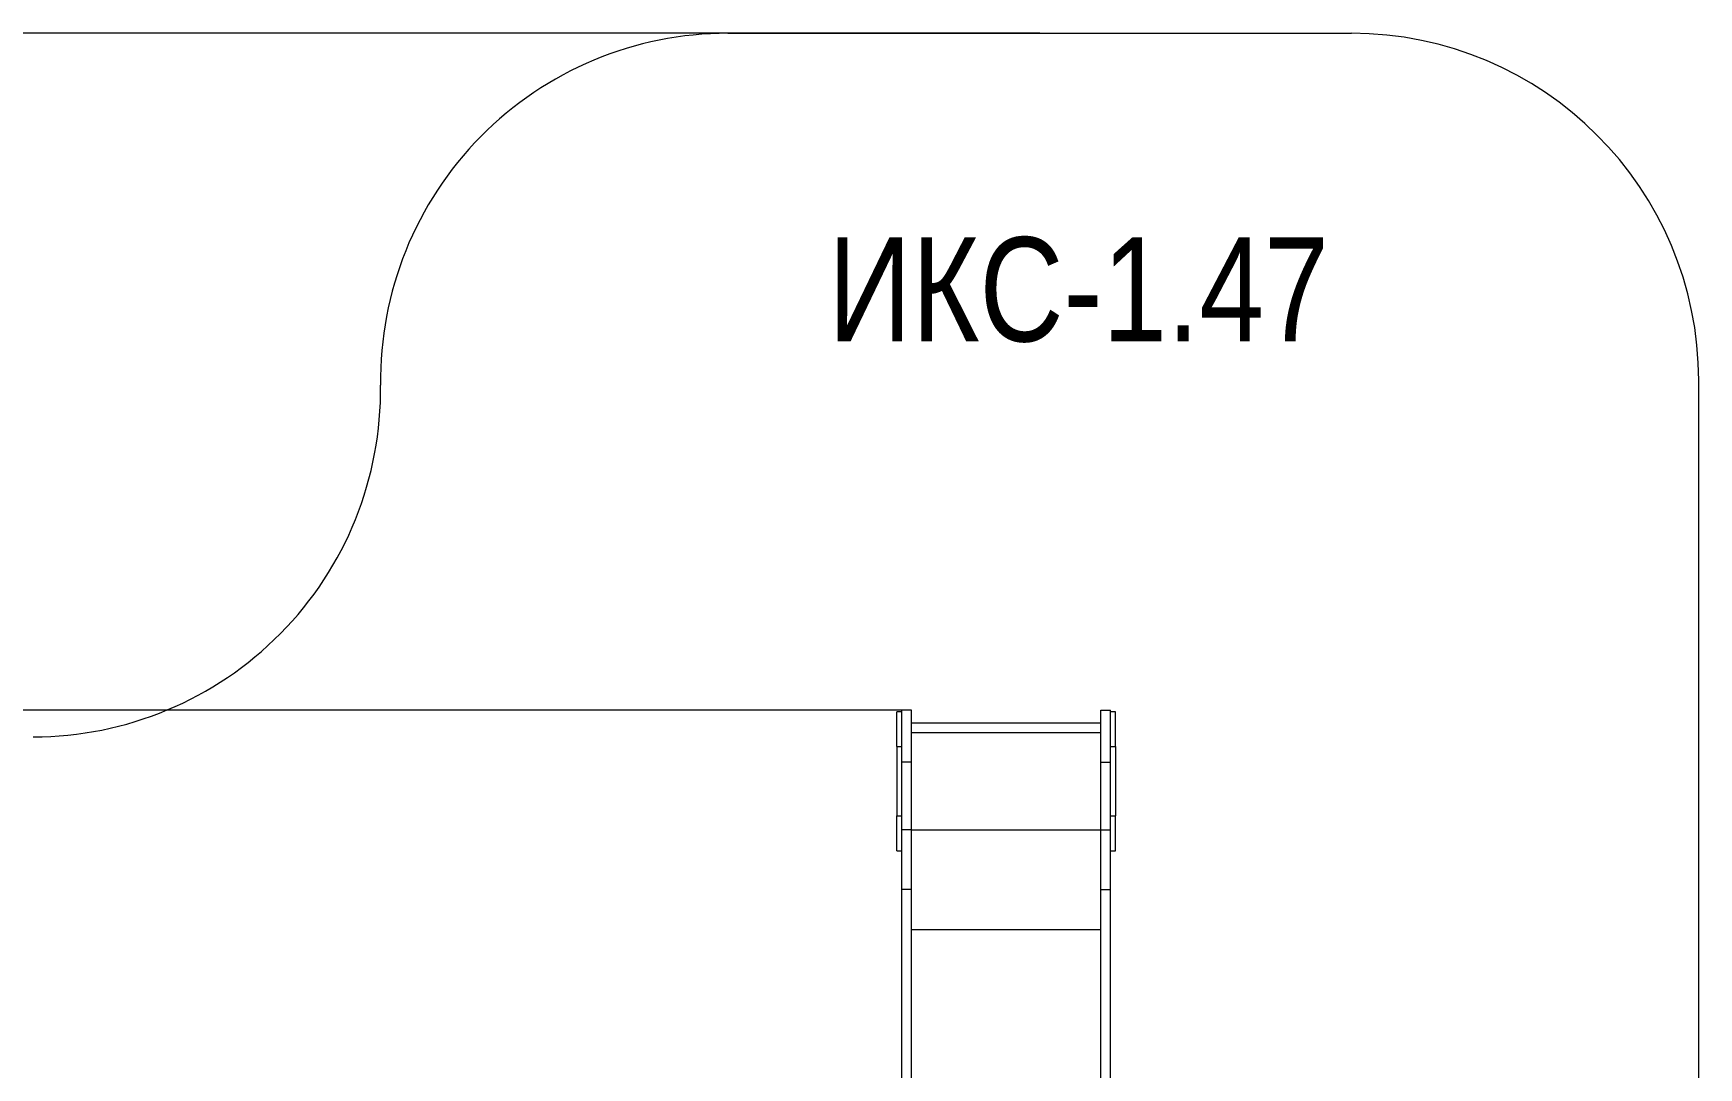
# Model space of a CAD drawing. Header units: millimetres. Extents: x -6554 to 5407, y -4015 to 4994.
# Drawn here: x 611 to 5407, y 2015 to 4994 of the extents above; entities that cross this region are included whole.
import ezdxf

# ---------------------------------------------------------------- set-up
doc = ezdxf.new("R2010")
doc.units = ezdxf.units.MM
for name, color, linetype in [('DIKOM_АРТИКУЛ', 7, 'Continuous'), ('DIKOM_ЗОНА', 80, 'Continuous'), ('DIKOM_ОБЪЕКТ', 7, 'Continuous'), ('DIKOM_РАЗМЕР_ЗОНА', 7, 'Continuous'), ('DIKOM_РАЗМЕР_ОБЪЕКТА', 7, 'Continuous')]:
    doc.layers.add(name, color=color, linetype=linetype)
doc.styles.add('style1', font='arial.ttf', dxfattribs={"width": 0.8})
doc.dimstyles.new('1-50', dxfattribs={"dimtxt": 300, "dimasz": 200, "dimexe": 100, "dimexo": 0, "dimgap": 100, "dimtad": 1, "dimtxsty": 'style1', "dimcen": 200, "dimclrd": 7, "dimclre": 7, "dimclrt": 7, "dimadec": 1, "dimazin": 2, "dimtfac": 1, "dimtmove": 0, "dimatfit": 2, "dimfxl": 0, "dimlwd": 25, "dimlwe": 18, "dimarcsym": 0})

# ---------------------------------------------------------------- blocks, each defined once
blk = doc.blocks.new('*D12')
at = {"layer": 'Defpoints', "color": 0, "transparency": 16777216}
for p in [(3112.5, 3045.1), (-4384, -1674), (-3468.3, -1674)]:
    blk.add_point(p, dxfattribs=at)
at = {"layer": 'DIKOM_РАЗМЕР_ОБЪЕКТА', "color": 7, "lineweight": 18, "transparency": 16777216}
for p, q in [((3112.5, 3045.1), (-4484, 3045.1)), ((-3468.3, -1674), (-4484, -1674))]:
    blk.add_line(p, q, dxfattribs=at)
at = {"layer": 'DIKOM_РАЗМЕР_ОБЪЕКТА', "color": 7, "lineweight": 25, "transparency": 16777216}
blk.add_line((-4384, 2845.1), (-4384, -1474), dxfattribs=at)
at = {"layer": 'DIKOM_РАЗМЕР_ОБЪЕКТА', "color": 7, "transparency": 16777216}
for points in [[(-4417.3, 2845.1), (-4350.6, 2845.1), (-4384, 3045.1)], [(-4417.3, -1474), (-4350.6, -1474), (-4384, -1674)]]:
    blk.add_solid(points, dxfattribs=at)
at = {"layer": 'DIKOM_РАЗМЕР_ОБЪЕКТА', "color": 7, "transparency": 16777216, "insert": (-4637.1, -48.9), "char_height": 300, "attachment_point": 5, "rotation": 90, "style": 'style1'}
blk.add_mtext('4700', dxfattribs=at)
blk = doc.blocks.new('*D14')
at = {"layer": 'Defpoints', "color": 0, "transparency": 16777216}
for p in [(-6103.8, 4994.1), (3509.5, 4994.1), (-3072.8, -3205.9)]:
    blk.add_point(p, dxfattribs=at)
at = {"layer": 'DIKOM_РАЗМЕР_ЗОНА', "color": 7, "lineweight": 18, "transparency": 16777216}
for p, q in [((3509.5, 4994.1), (-6203.8, 4994.1)), ((-3072.8, -3205.9), (-6203.8, -3205.9))]:
    blk.add_line(p, q, dxfattribs=at)
at = {"layer": 'DIKOM_РАЗМЕР_ЗОНА', "color": 7, "lineweight": 25, "transparency": 16777216}
blk.add_line((-6103.8, -3005.9), (-6103.8, 4794.1), dxfattribs=at)
at = {"layer": 'DIKOM_РАЗМЕР_ЗОНА', "color": 7, "transparency": 16777216}
for points in [[(-6137.1, 4794.1), (-6070.5, 4794.1), (-6103.8, 4994.1)], [(-6137.1, -3005.9), (-6070.5, -3005.9), (-6103.8, -3205.9)]]:
    blk.add_solid(points, dxfattribs=at)
at = {"layer": 'DIKOM_РАЗМЕР_ЗОНА', "color": 7, "transparency": 16777216, "insert": (-6357, -88.5), "char_height": 300, "attachment_point": 5, "rotation": 90, "style": 'style1'}
blk.add_mtext('8200', dxfattribs=at)

msp = doc.modelspace()

# ---------------------------------------------------------------- linework, layer by layer
at = {"layer": 'DIKOM_ЗОНА', "color": 3, "lineweight": 15}
for p, q in [((2611.23, 4994.058), (4406.539, 4994.058)), ((5406.539, -1599.867), (5406.539, 3994.058))]:
    msp.add_line(p, q, dxfattribs=at)
for centre, start, end in [((2611.23, 3994.058), 90, 180.749493), ((4406.539, 3994.058), 0, 90), ((611.402, 3967.896), 270, 0.749493)]:
    msp.add_arc(centre, 1000, start, end, dxfattribs=at)
at = {"layer": 'DIKOM_ОБЪЕКТ', "color": 7, "linetype": 'Continuous', "lineweight": 15}
for p, q in [((3112.539, 3040.099), (3097.539, 3040.099)), ((3097.539, 2940.098), (3097.539, 3040.099)), ((3139.539, 3045.099), (3112.539, 3045.099)), ((3112.539, 2895.098), (3112.539, 3045.099)), ((3139.539, 3045.099), (3112.539, 3045.099)), ((3112.539, 3045.099), (3112.539, 3045.099)), ((3139.539, 2895.098), (3139.539, 3045.099)), ((3139.539, 3045.099), (3139.539, 3045.099)), ((3685.539, 3045.099), (3712.539, 3045.099)), ((3685.539, 2895.098), (3685.539, 3045.099)), ((3685.539, 3045.099), (3712.539, 3045.099)), ((3685.539, 3045.099), (3685.539, 3045.099)), ((3712.539, 2895.098), (3712.539, 3045.099)), ((3712.539, 3045.099), (3712.539, 3045.099)), ((3727.539, 3040.099), (3712.539, 3040.099)), ((3727.539, 2940.098), (3727.539, 3040.099)), ((3685.539, 3007.099), (3139.539, 3007.099)), ((3139.539, 2980.099), (3685.539, 2980.099)), ((3097.539, 2940.098), (3112.539, 2940.098)), ((3097.539, 2940.098), (3097.539, 2740.098)), ((3712.539, 2940.098), (3727.539, 2940.098)), ((3727.539, 2940.098), (3727.539, 2740.098)), ((3139.539, 2895.098), (3112.539, 2895.098)), ((3112.539, 2700.098), (3112.539, 2895.098)), ((3139.539, 2700.098), (3139.539, 2895.098)), ((3685.539, 2895.098), (3712.539, 2895.098)), ((3685.539, 2700.098), (3685.539, 2895.098)), ((3712.539, 2700.098), (3712.539, 2895.098)), ((3097.539, 2740.098), (3112.539, 2740.098)), ((3097.539, 2640.099), (3097.539, 2740.098)), ((3712.539, 2740.098), (3727.539, 2740.098)), ((3727.539, 2640.099), (3727.539, 2740.098)), ((3139.539, 2700.098), (3112.539, 2700.098)), ((3112.539, 2528.025), (3112.539, 2700.098)), ((3139.539, 2700.099), (3685.539, 2700.099)), ((3139.539, 2528.025), (3139.539, 2700.098)), ((3685.539, 2700.098), (3712.539, 2700.098)), ((3685.539, 2528.025), (3685.539, 2700.098)), ((3712.539, 2528.025), (3712.539, 2700.098)), ((3097.539, 2640.099), (3112.539, 2640.099)), ((3712.539, 2640.099), (3727.539, 2640.099)), ((3139.539, 2528.025), (3112.539, 2528.025)), ((3112.539, 1442.912), (3112.539, 2528.025)), ((3139.539, 1439.253), (3139.539, 2528.025)), ((3685.539, 2528.025), (3712.539, 2528.025)), ((3685.539, 1439.253), (3685.539, 2528.025)), ((3712.539, 1442.912), (3712.539, 2528.025)), ((3139.539, 2413.31), (3685.539, 2413.31))]:
    msp.add_line(p, q, dxfattribs=at)

# ---------------------------------------------------------------- texts
at = {"layer": 'DIKOM_АРТИКУЛ', "insert": (2899.5, 4406.768), "char_height": 300, "attachment_point": 1, "style": 'style1'}
msp.add_mtext_dynamic_manual_height_columns('ИКС-1.47', width=1667.53662, gutter_width=20, heights=[0], dxfattribs=at)

# ---------------------------------------------------------------- dimensions: what is measured, and where the dimension line sits
at = {"layer": 'DIKOM_РАЗМЕР_ЗОНА'}
dim = msp.add_linear_dim(base=(-6103.817, 4994.058), p1=(-3072.832, -3205.942), p2=(3509.539, 4994.058), angle=90, dimstyle='1-50', dxfattribs=at)
dim.commit()
dim.dimension.update_dxf_attribs({"geometry": '*D14', "text_midpoint": (-6103.817, -88.532), "dimtype": 160})
at = {"layer": 'DIKOM_РАЗМЕР_ОБЪЕКТА'}
dim = msp.add_linear_dim(base=(-4383.958, -1673.988), p1=(3112.539, 3045.099), p2=(-3468.25, -1673.988), angle=90, text='4700', dimstyle='1-50', dxfattribs=at)
dim.commit()
dim.dimension.update_dxf_attribs({"geometry": '*D12', "text_midpoint": (-4383.958, -48.857), "dimtype": 160})

doc.saveas('drawing.dxf')
